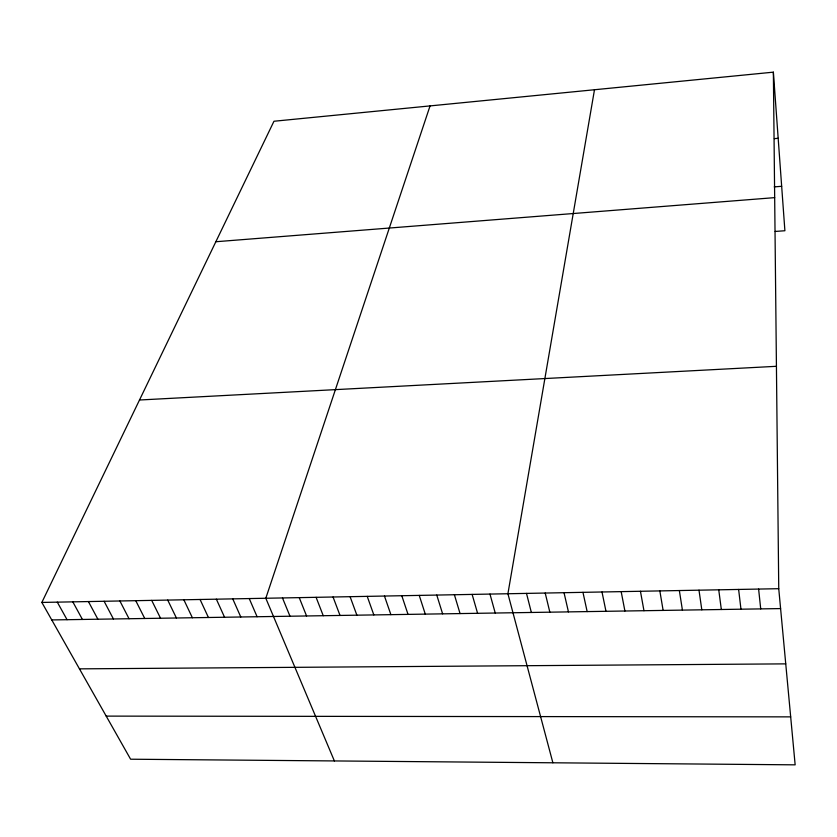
<?xml version="1.0" encoding="UTF-8"?>
<svg xmlns="http://www.w3.org/2000/svg" width="837" height="837" viewBox="0 0 837 837"><rect width="100%" height="100%" fill="white"/><g stroke="black" fill="none" stroke-linecap="round" stroke-linejoin="round"><path stroke-width="1.26" d="M594.49 89.747L507.913 593.736L552.88 762.779M430.051 105.912L265.81 598.256L334.382 760.938M773.367 72.16L778.745 588.693L795.15 764.84L130.603 759.211L41.85 602.431L273.971 121.25L773.367 72.16L784.897 230.74L775.188 231.451M774.361 138.639L778.18 138.304M774.215 186.892L781.664 186.295M215.852 241.736L774.675 197.637M139.497 400.002L776.433 366.303M41.85 602.431L778.745 588.693M51.758 619.935L780.597 608.583M79.452 668.857L785.744 663.867M106.205 716.116L790.683 716.87M57.293 602.138L67.054 619.694M72.809 601.845L82.424 619.453M88.419 601.562L97.887 619.213M104.112 601.269L113.424 618.972M119.89 600.976L129.044 618.731M135.751 600.673L144.749 618.491M151.696 600.38L160.537 618.24M167.724 600.077L176.408 617.999M183.858 599.784L192.374 617.748M200.064 599.48L208.423 617.497M216.364 599.177L224.557 617.246M232.759 598.873L240.784 616.995M249.238 598.56L257.095 616.733M282.477 597.942L289.989 616.231M299.238 597.628L306.572 615.969M316.093 597.315L323.249 615.708M333.042 597.001L340.021 615.446M350.086 596.676L356.876 615.185M367.223 596.362L373.836 614.923M384.455 596.038L390.889 614.651M401.791 595.714L408.027 614.389M419.232 595.389L425.28 614.117M436.768 595.065L442.616 613.845M454.397 594.741L460.057 613.573M472.131 594.406L477.592 613.301M489.969 594.071L495.232 613.029M526.504 593.391L531.349 612.464M545.211 593.046L549.846 612.182M564.023 592.69L568.449 611.889M582.96 592.345L587.155 611.596M602.002 591.989L605.978 611.303M621.169 591.623L624.915 611.01M640.441 591.267L643.967 610.717M659.838 590.912L663.134 610.414M679.351 590.545L682.417 610.11M698.989 590.179L701.814 609.817M718.742 589.813L721.327 609.503M738.621 589.436L740.965 609.2M758.615 589.07L760.718 608.897"/></g></svg>
